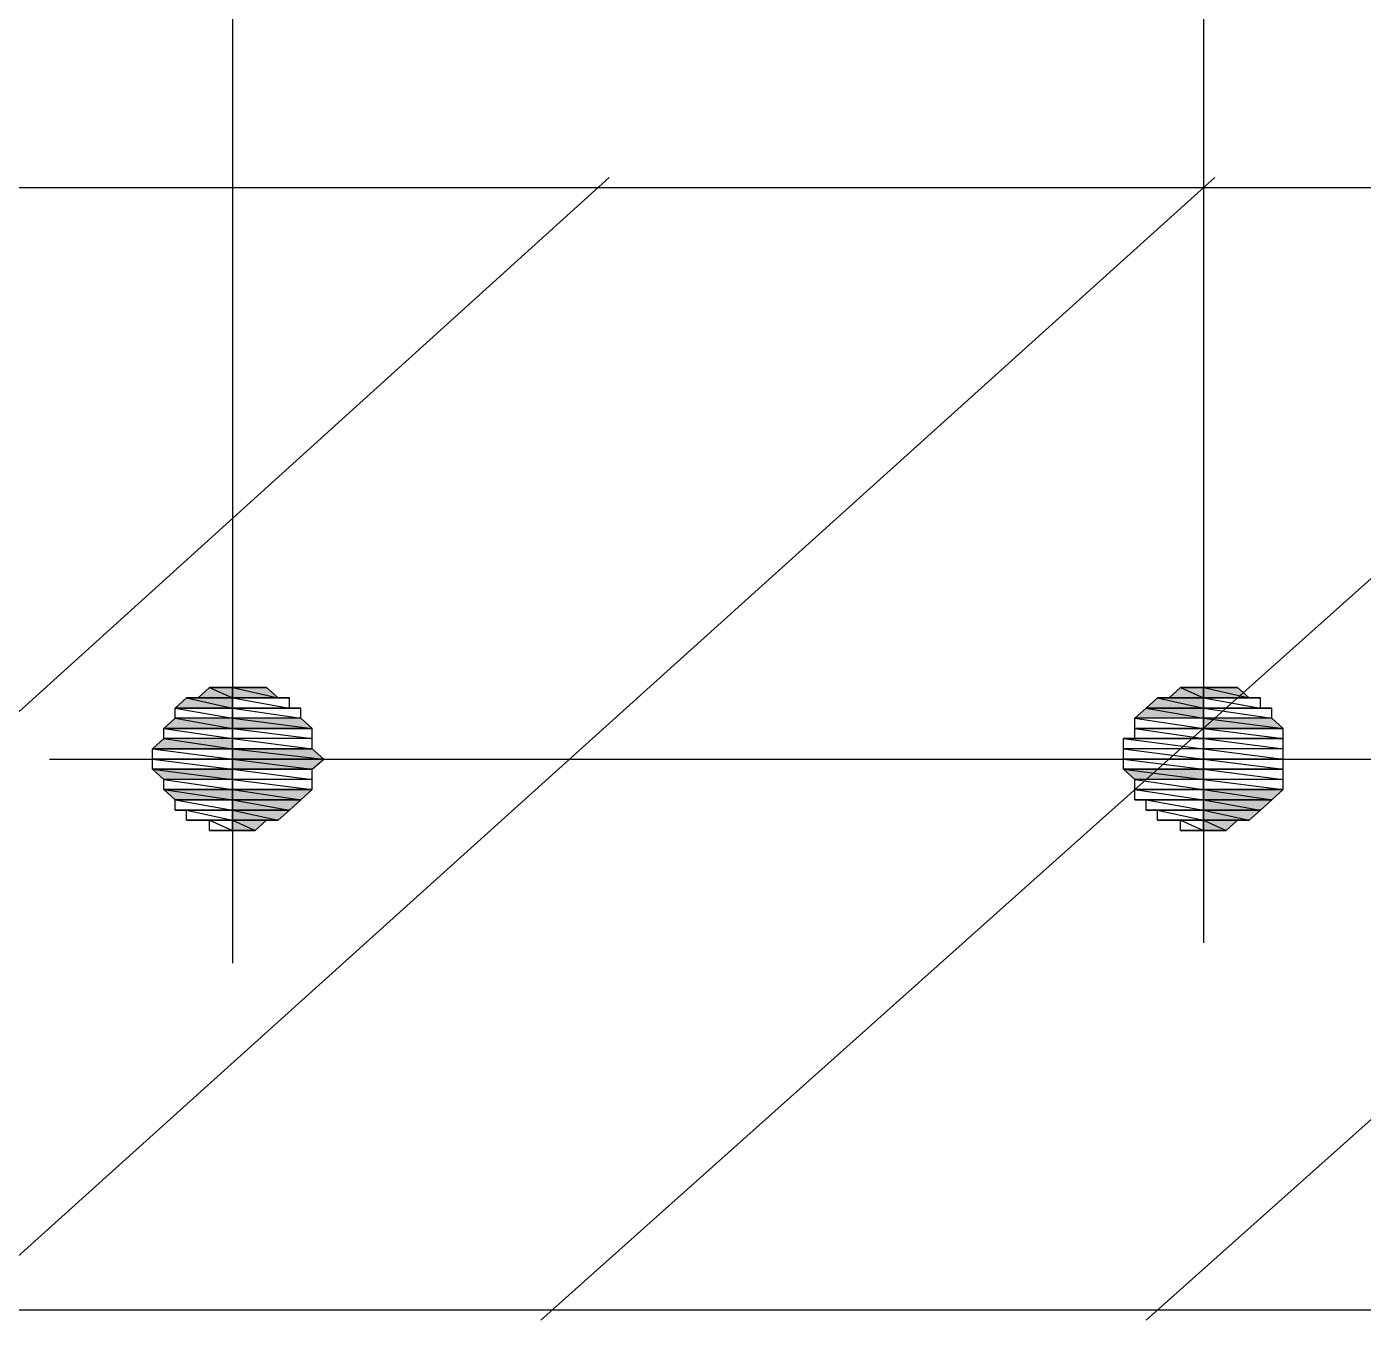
# Model space of a CAD drawing. Header units: millimetres. Extents: x -228 to 366, y -210 to 210.
# Drawn here: x 111.394 to 116.161, y -186.828 to -182.215 of the extents above; entities that cross this region are included whole.
import ezdxf

# ---------------------------------------------------------------- set-up
doc = ezdxf.new("R2010")
doc.units = ezdxf.units.MM

# ---------------------------------------------------------------- blocks, each defined once
blk = doc.blocks.new('0_TCM_4503_AIVD_AD_NOTE_BLOCK-43705034-64042')
at = {"linetype": 'Continuous'}
for points in [[(112.0052, -184.6086), (112.1275, -184.6086), (112.046, -184.5722)], [(112.046, -184.5722), (112.1275, -184.6086), (112.1275, -184.5722)], [(112.1275, -184.5722), (112.2904, -184.6086), (112.2497, -184.5722)], [(112.1275, -184.6086), (112.2904, -184.6086), (112.1275, -184.5722)], [(115.4686, -184.6086), (115.5909, -184.6086), (115.5094, -184.5722)], [(115.5094, -184.5722), (115.5909, -184.6086), (115.5909, -184.5722)], [(115.5909, -184.5722), (115.7538, -184.6086), (115.7131, -184.5722)], [(115.5909, -184.6086), (115.7538, -184.6086), (115.5909, -184.5722)], [(111.9237, -184.645), (112.1275, -184.645), (111.9645, -184.6086)], [(111.9645, -184.6086), (112.0052, -184.6086), (112.1275, -184.6086)], [(111.9645, -184.6086), (112.1275, -184.645), (112.1275, -184.6086)], [(115.3871, -184.645), (115.5909, -184.645), (115.4279, -184.6086)], [(115.4279, -184.6086), (115.4686, -184.6086), (115.5909, -184.6086)], [(115.4279, -184.6086), (115.5909, -184.645), (115.5909, -184.6086)], [(111.883, -184.7177), (112.1275, -184.7177), (111.9237, -184.6814)], [(111.9237, -184.6814), (112.1275, -184.7177), (112.1275, -184.6814)], [(112.1275, -184.6814), (112.4127, -184.7177), (112.3719, -184.6814)], [(112.1275, -184.7177), (112.4127, -184.7177), (112.1275, -184.6814)], [(115.3464, -184.6814), (115.5909, -184.6814), (115.3871, -184.645)], [(115.3871, -184.645), (115.5909, -184.6814), (115.5909, -184.645)], [(115.5909, -184.6814), (115.8761, -184.7177), (115.8353, -184.6814)], [(115.5909, -184.7177), (115.8761, -184.7177), (115.5909, -184.6814)], [(111.8422, -184.7905), (112.1275, -184.7905), (111.883, -184.7541)], [(111.883, -184.7541), (112.1275, -184.7905), (112.1275, -184.7541)], [(112.1275, -184.7905), (112.4534, -184.8269), (112.4127, -184.7905)], [(112.1275, -184.8269), (112.4534, -184.8269), (112.1275, -184.7905)], [(111.8422, -184.8633), (112.1275, -184.8997), (112.1275, -184.8633)], [(111.883, -184.8997), (112.1275, -184.8997), (111.8422, -184.8633)], [(112.1275, -184.8269), (112.4127, -184.8633), (112.4534, -184.8269)], [(112.1275, -184.8633), (112.4127, -184.8633), (112.1275, -184.8269)], [(115.3056, -184.8633), (115.5909, -184.8997), (115.5909, -184.8633)], [(115.3464, -184.8997), (115.5909, -184.8997), (115.3056, -184.8633)], [(111.883, -184.9361), (112.1275, -184.9725), (112.1275, -184.9361)], [(111.9237, -184.9725), (112.1275, -184.9725), (111.883, -184.9361)], [(112.1275, -184.9361), (112.3719, -184.9725), (112.4127, -184.9361)], [(112.1275, -184.9725), (112.3719, -184.9725), (112.1275, -184.9361)], [(115.5909, -184.9361), (115.8353, -184.9725), (115.8761, -184.9361)], [(115.5909, -184.9725), (115.8353, -184.9725), (115.5909, -184.9361)], [(112.1275, -184.9725), (112.3312, -185.0089), (112.3719, -184.9725)], [(112.1275, -185.0089), (112.3312, -185.0089), (112.1275, -184.9725)], [(112.1275, -185.0089), (112.2904, -185.0452), (112.3312, -185.0089)], [(112.1275, -185.0452), (112.2904, -185.0452), (112.1275, -185.0089)], [(115.5909, -184.9725), (115.7946, -185.0089), (115.8353, -184.9725)], [(115.5909, -185.0089), (115.7946, -185.0089), (115.5909, -184.9725)], [(115.5909, -185.0089), (115.7538, -185.0452), (115.7946, -185.0089)], [(115.5909, -185.0452), (115.7538, -185.0452), (115.5909, -185.0089)], [(112.1275, -185.0452), (112.209, -185.0816), (112.2497, -185.0452)], [(112.1275, -185.0816), (112.209, -185.0816), (112.1275, -185.0452)], [(115.5909, -185.0452), (115.6723, -185.0816), (115.7131, -185.0452)], [(115.5909, -185.0816), (115.6723, -185.0816), (115.5909, -185.0452)]]:
    blk.add_hatch(color=7, dxfattribs=at).paths.add_polyline_path(points)
at = {"color": 7, "linetype": 'Continuous'}
for p, q in [((115.5909, -172.0907), (115.5909, -185.4819)), ((112.1275, -172.1271), (112.1275, -185.5547)), ((110.2939, -185.6275), (113.4721, -182.7527)), ((111.1088, -186.8283), (115.6316, -182.7527)), ((113.2276, -186.8283), (117.7911, -182.7527)), ((115.3871, -186.8283), (119.9506, -182.7527)), ((110.2939, -182.7891), (120.9285, -182.7891)), ((112.0052, -184.6086), (112.046, -184.5722)), ((112.1275, -184.5722), (112.046, -184.5722)), ((112.046, -184.5722), (112.0867, -184.5722)), ((112.1275, -184.5722), (112.046, -184.5722)), ((112.046, -184.5722), (112.1275, -184.5722)), ((112.046, -184.5722), (112.1275, -184.5722)), ((112.1275, -184.5722), (112.046, -184.5722)), ((112.1275, -184.5722), (112.046, -184.5722)), ((112.046, -184.5722), (112.1275, -184.6086)), ((112.046, -184.5722), (112.1275, -184.6086)), ((112.1275, -184.5722), (112.0867, -184.5722)), ((112.0867, -184.5722), (112.1275, -184.5722)), ((112.1275, -184.5722), (112.0867, -184.5722)), ((112.0867, -184.5722), (112.1275, -184.5722)), ((112.0867, -184.5722), (112.1275, -184.5722)), ((112.1275, -184.6086), (112.1275, -184.5722)), ((112.1275, -184.5722), (112.1682, -184.5722)), ((112.1682, -184.5722), (112.1275, -184.5722)), ((112.209, -184.5722), (112.1275, -184.5722)), ((112.1275, -184.5722), (112.209, -184.5722)), ((112.1275, -184.5722), (112.209, -184.5722)), ((112.209, -184.5722), (112.1275, -184.5722)), ((112.209, -184.5722), (112.1275, -184.5722)), ((112.1275, -184.5722), (112.209, -184.5722)), ((112.209, -184.5722), (112.1275, -184.5722)), ((112.1275, -184.5722), (112.1682, -184.5722)), ((112.2497, -184.5722), (112.1275, -184.5722)), ((112.1275, -184.5722), (112.2497, -184.5722)), ((112.2497, -184.5722), (112.1275, -184.5722)), ((112.1275, -184.5722), (112.209, -184.5722)), ((112.2497, -184.5722), (112.1275, -184.5722)), ((112.1275, -184.5722), (112.2904, -184.6086)), ((112.1275, -184.5722), (112.2904, -184.6086)), ((112.1275, -184.6086), (112.1275, -184.5722)), ((112.1682, -184.5722), (112.209, -184.5722)), ((112.209, -184.5722), (112.2497, -184.5722)), ((112.2904, -184.6086), (112.2497, -184.5722)), ((115.4686, -184.6086), (115.5094, -184.5722)), ((115.5909, -184.5722), (115.5094, -184.5722)), ((115.5094, -184.5722), (115.5501, -184.5722)), ((115.5909, -184.5722), (115.5094, -184.5722)), ((115.5094, -184.5722), (115.5909, -184.5722)), ((115.5094, -184.5722), (115.5909, -184.5722)), ((115.5909, -184.5722), (115.5094, -184.5722)), ((115.5909, -184.5722), (115.5094, -184.5722)), ((115.5094, -184.5722), (115.5909, -184.6086)), ((115.5094, -184.5722), (115.5909, -184.6086)), ((115.5909, -184.5722), (115.5501, -184.5722)), ((115.5501, -184.5722), (115.5909, -184.5722)), ((115.5909, -184.5722), (115.5501, -184.5722)), ((115.5501, -184.5722), (115.5909, -184.5722)), ((115.5501, -184.5722), (115.5909, -184.5722)), ((115.5909, -184.6086), (115.5909, -184.5722)), ((115.5909, -184.5722), (115.6316, -184.5722)), ((115.6316, -184.5722), (115.5909, -184.5722)), ((115.6723, -184.5722), (115.5909, -184.5722)), ((115.5909, -184.5722), (115.6723, -184.5722)), ((115.5909, -184.5722), (115.6723, -184.5722)), ((115.6723, -184.5722), (115.5909, -184.5722)), ((115.6723, -184.5722), (115.5909, -184.5722)), ((115.5909, -184.5722), (115.6723, -184.5722)), ((115.6723, -184.5722), (115.5909, -184.5722)), ((115.5909, -184.5722), (115.6316, -184.5722)), ((115.7131, -184.5722), (115.5909, -184.5722)), ((115.5909, -184.5722), (115.7131, -184.5722)), ((115.7131, -184.5722), (115.5909, -184.5722)), ((115.5909, -184.5722), (115.6723, -184.5722)), ((115.7131, -184.5722), (115.5909, -184.5722)), ((115.5909, -184.5722), (115.7538, -184.6086)), ((115.5909, -184.5722), (115.7538, -184.6086)), ((115.5909, -184.6086), (115.5909, -184.5722)), ((115.6316, -184.5722), (115.6723, -184.5722)), ((115.6723, -184.5722), (115.7131, -184.5722)), ((115.7538, -184.6086), (115.7131, -184.5722)), ((111.9237, -184.645), (111.9645, -184.6086)), ((112.0052, -184.6086), (111.9645, -184.6086)), ((111.9645, -184.6086), (112.1275, -184.6086)), ((112.1275, -184.6086), (111.9645, -184.6086)), ((111.9645, -184.6086), (112.1275, -184.6086)), ((112.1275, -184.6086), (111.9645, -184.6086)), ((111.9645, -184.6086), (112.1275, -184.6086)), ((112.1275, -184.6086), (111.9645, -184.6086)), ((111.9645, -184.6086), (112.1275, -184.645)), ((111.9645, -184.6086), (112.1275, -184.645)), ((112.1275, -184.6086), (112.0052, -184.6086)), ((112.1275, -184.6086), (112.0052, -184.6086)), ((112.0052, -184.6086), (112.1275, -184.6086)), ((112.1275, -184.6086), (112.0052, -184.6086)), ((112.1275, -184.645), (112.1275, -184.6086)), ((112.2904, -184.6086), (112.1275, -184.6086)), ((112.2904, -184.6086), (112.1275, -184.6086)), ((112.1275, -184.6086), (112.2904, -184.6086)), ((112.1275, -184.6086), (112.2904, -184.6086)), ((112.2904, -184.6086), (112.1275, -184.6086)), ((112.3312, -184.6086), (112.1275, -184.6086)), ((112.1275, -184.6086), (112.3312, -184.6086)), ((112.3312, -184.6086), (112.1275, -184.6086)), ((112.1275, -184.6086), (112.2904, -184.6086)), ((112.3312, -184.6086), (112.1275, -184.6086)), ((112.1275, -184.6086), (112.3312, -184.645)), ((112.1275, -184.6086), (112.3312, -184.645)), ((112.1275, -184.645), (112.1275, -184.6086)), ((112.2904, -184.6086), (112.3312, -184.6086)), ((112.3312, -184.645), (112.3312, -184.6086)), ((115.3871, -184.645), (115.4279, -184.6086)), ((115.4686, -184.6086), (115.4279, -184.6086)), ((115.4279, -184.6086), (115.5909, -184.6086)), ((115.5909, -184.6086), (115.4279, -184.6086)), ((115.4279, -184.6086), (115.5909, -184.6086)), ((115.5909, -184.6086), (115.4279, -184.6086)), ((115.4279, -184.6086), (115.5909, -184.6086)), ((115.5909, -184.6086), (115.4279, -184.6086)), ((115.4279, -184.6086), (115.5909, -184.645)), ((115.4279, -184.6086), (115.5909, -184.645)), ((115.5909, -184.6086), (115.4686, -184.6086)), ((115.5909, -184.6086), (115.4686, -184.6086)), ((115.4686, -184.6086), (115.5909, -184.6086)), ((115.5909, -184.6086), (115.4686, -184.6086)), ((115.5909, -184.645), (115.5909, -184.6086)), ((115.7538, -184.6086), (115.5909, -184.6086)), ((115.7538, -184.6086), (115.5909, -184.6086)), ((115.5909, -184.6086), (115.7538, -184.6086)), ((115.5909, -184.6086), (115.7538, -184.6086)), ((115.7538, -184.6086), (115.5909, -184.6086)), ((115.7946, -184.6086), (115.5909, -184.6086)), ((115.5909, -184.6086), (115.7946, -184.6086)), ((115.7946, -184.6086), (115.5909, -184.6086)), ((115.5909, -184.6086), (115.7538, -184.6086)), ((115.7946, -184.6086), (115.5909, -184.6086)), ((115.5909, -184.6086), (115.7946, -184.645)), ((115.5909, -184.6086), (115.7946, -184.645)), ((115.5909, -184.645), (115.5909, -184.6086)), ((115.7538, -184.6086), (115.7946, -184.6086)), ((115.7946, -184.645), (115.7946, -184.6086)), ((111.883, -184.7177), (111.9237, -184.6814)), ((112.1275, -184.645), (111.9237, -184.645)), ((112.1275, -184.645), (111.9237, -184.645)), ((111.9237, -184.645), (112.1275, -184.645)), ((111.9237, -184.645), (112.1275, -184.645)), ((112.1275, -184.645), (111.9237, -184.645)), ((112.1275, -184.645), (111.9237, -184.645)), ((111.9237, -184.645), (112.1275, -184.6814)), ((111.9237, -184.645), (112.1275, -184.6814)), ((111.9237, -184.6814), (111.9237, -184.645)), ((112.1275, -184.6814), (111.9237, -184.6814)), ((112.1275, -184.6814), (111.9237, -184.6814)), ((111.9237, -184.6814), (112.1275, -184.7177)), ((111.9237, -184.6814), (112.1275, -184.7177)), ((112.1275, -184.6814), (112.1275, -184.645)), ((112.3312, -184.645), (112.1275, -184.645)), ((112.3719, -184.645), (112.1275, -184.645)), ((112.1275, -184.645), (112.3719, -184.645)), ((112.3719, -184.645), (112.1275, -184.645)), ((112.1275, -184.645), (112.3312, -184.645)), ((112.3719, -184.645), (112.1275, -184.645)), ((112.1275, -184.645), (112.3719, -184.6814)), ((112.1275, -184.645), (112.3719, -184.6814)), ((112.1275, -184.6814), (112.1275, -184.645)), ((112.1275, -184.7177), (112.1275, -184.6814)), ((112.3719, -184.6814), (112.1275, -184.6814)), ((112.3719, -184.6814), (112.1275, -184.6814)), ((112.1275, -184.6814), (112.4127, -184.7177)), ((112.1275, -184.6814), (112.4127, -184.7177)), ((112.1275, -184.7177), (112.1275, -184.6814)), ((112.3312, -184.645), (112.3719, -184.645)), ((112.3719, -184.6814), (112.3719, -184.645)), ((112.4127, -184.7177), (112.3719, -184.6814)), ((115.3464, -184.6814), (115.3871, -184.645)), ((115.5909, -184.6814), (115.3464, -184.6814)), ((115.5909, -184.6814), (115.3464, -184.6814)), ((115.3464, -184.6814), (115.5909, -184.7177)), ((115.3464, -184.6814), (115.5909, -184.7177)), ((115.3464, -184.7177), (115.3464, -184.6814)), ((115.5909, -184.645), (115.3871, -184.645)), ((115.5909, -184.645), (115.3871, -184.645)), ((115.3871, -184.645), (115.5909, -184.645)), ((115.3871, -184.645), (115.5909, -184.645)), ((115.5909, -184.645), (115.3871, -184.645)), ((115.5909, -184.645), (115.3871, -184.645)), ((115.3871, -184.645), (115.5909, -184.6814)), ((115.3871, -184.645), (115.5909, -184.6814)), ((115.5909, -184.6814), (115.5909, -184.645)), ((115.7946, -184.645), (115.5909, -184.645)), ((115.8353, -184.645), (115.5909, -184.645)), ((115.5909, -184.645), (115.8353, -184.645)), ((115.8353, -184.645), (115.5909, -184.645)), ((115.5909, -184.645), (115.7946, -184.645)), ((115.8353, -184.645), (115.5909, -184.645)), ((115.5909, -184.645), (115.8353, -184.6814)), ((115.5909, -184.645), (115.8353, -184.6814)), ((115.5909, -184.6814), (115.5909, -184.645)), ((115.5909, -184.7177), (115.5909, -184.6814)), ((115.8353, -184.6814), (115.5909, -184.6814)), ((115.8353, -184.6814), (115.5909, -184.6814)), ((115.5909, -184.6814), (115.8761, -184.7177)), ((115.5909, -184.6814), (115.8761, -184.7177)), ((115.5909, -184.7177), (115.5909, -184.6814)), ((115.7946, -184.645), (115.8353, -184.645)), ((115.8353, -184.6814), (115.8353, -184.645)), ((115.8761, -184.7177), (115.8353, -184.6814)), ((112.1275, -184.7177), (111.883, -184.7177)), ((112.1275, -184.7177), (111.883, -184.7177)), ((111.883, -184.7177), (112.1275, -184.7177)), ((111.883, -184.7177), (112.1275, -184.7177)), ((112.1275, -184.7177), (111.883, -184.7177)), ((112.1275, -184.7177), (111.883, -184.7177)), ((111.883, -184.7177), (112.1275, -184.7541)), ((111.883, -184.7177), (112.1275, -184.7541)), ((111.883, -184.7541), (111.883, -184.7177)), ((112.1275, -184.7541), (112.1275, -184.7177)), ((112.4127, -184.7177), (112.1275, -184.7177)), ((112.4127, -184.7177), (112.1275, -184.7177)), ((112.1275, -184.7177), (112.4127, -184.7177)), ((112.1275, -184.7177), (112.4127, -184.7177)), ((112.4127, -184.7177), (112.1275, -184.7177)), ((112.4127, -184.7177), (112.1275, -184.7177)), ((112.1275, -184.7177), (112.4127, -184.7541)), ((112.1275, -184.7177), (112.4127, -184.7541)), ((112.1275, -184.7541), (112.1275, -184.7177)), ((112.4127, -184.7541), (112.4127, -184.7177)), ((115.5909, -184.7177), (115.3464, -184.7177)), ((115.5909, -184.7177), (115.3464, -184.7177)), ((115.3464, -184.7177), (115.5909, -184.7177)), ((115.3464, -184.7177), (115.5909, -184.7177)), ((115.5909, -184.7177), (115.3464, -184.7177)), ((115.5909, -184.7177), (115.3464, -184.7177)), ((115.3464, -184.7177), (115.5909, -184.7541)), ((115.3464, -184.7177), (115.5909, -184.7541)), ((115.3464, -184.7541), (115.3464, -184.7177)), ((115.5909, -184.7541), (115.5909, -184.7177)), ((115.8761, -184.7177), (115.5909, -184.7177)), ((115.8761, -184.7177), (115.5909, -184.7177)), ((115.5909, -184.7177), (115.8761, -184.7177)), ((115.5909, -184.7177), (115.8761, -184.7177)), ((115.8761, -184.7177), (115.5909, -184.7177)), ((115.8761, -184.7177), (115.5909, -184.7177)), ((115.5909, -184.7177), (115.8761, -184.7541)), ((115.5909, -184.7177), (115.8761, -184.7541)), ((115.5909, -184.7541), (115.5909, -184.7177)), ((115.8761, -184.7541), (115.8761, -184.7177)), ((111.8422, -184.7905), (111.883, -184.7541)), ((112.1275, -184.7541), (111.883, -184.7541)), ((112.1275, -184.7541), (111.883, -184.7541)), ((111.883, -184.7541), (112.1275, -184.7905)), ((111.883, -184.7541), (112.1275, -184.7905)), ((112.1275, -184.7905), (112.1275, -184.7541)), ((112.4127, -184.7541), (112.1275, -184.7541)), ((112.4127, -184.7541), (112.1275, -184.7541)), ((112.1275, -184.7541), (112.4127, -184.7905)), ((112.1275, -184.7541), (112.4127, -184.7905)), ((112.1275, -184.7905), (112.1275, -184.7541)), ((112.4127, -184.7905), (112.4127, -184.7541)), ((115.3464, -184.7541), (115.3056, -184.7541)), ((115.3056, -184.7541), (115.5909, -184.7541)), ((115.5909, -184.7541), (115.3056, -184.7541)), ((115.3056, -184.7541), (115.5909, -184.7905)), ((115.3056, -184.7541), (115.5909, -184.7905)), ((115.3056, -184.7905), (115.3056, -184.7541)), ((115.5909, -184.7541), (115.3464, -184.7541)), ((115.5909, -184.7541), (115.3464, -184.7541)), ((115.3464, -184.7541), (115.5909, -184.7541)), ((115.5909, -184.7541), (115.3464, -184.7541)), ((115.5909, -184.7905), (115.5909, -184.7541)), ((115.8761, -184.7541), (115.5909, -184.7541)), ((115.8761, -184.7541), (115.5909, -184.7541)), ((115.5909, -184.7541), (115.8761, -184.7541)), ((115.5909, -184.7541), (115.8761, -184.7541)), ((115.8761, -184.7541), (115.5909, -184.7541)), ((115.8761, -184.7541), (115.5909, -184.7541)), ((115.5909, -184.7541), (115.8761, -184.7905)), ((115.5909, -184.7541), (115.8761, -184.7905)), ((115.5909, -184.7905), (115.5909, -184.7541)), ((115.8761, -184.7905), (115.8761, -184.7541)), ((112.1275, -184.7905), (111.8422, -184.7905)), ((112.1275, -184.7905), (111.8422, -184.7905)), ((111.8422, -184.7905), (112.1275, -184.7905)), ((111.8422, -184.7905), (112.1275, -184.7905)), ((112.1275, -184.7905), (111.8422, -184.7905)), ((112.1275, -184.7905), (111.8422, -184.7905)), ((111.8422, -184.7905), (112.1275, -184.8269)), ((111.8422, -184.7905), (112.1275, -184.8269)), ((111.8422, -184.8269), (111.8422, -184.7905)), ((112.1275, -184.8269), (112.1275, -184.7905)), ((112.4127, -184.7905), (112.1275, -184.7905)), ((112.4127, -184.7905), (112.1275, -184.7905)), ((112.1275, -184.7905), (112.4127, -184.7905)), ((112.1275, -184.7905), (112.4127, -184.7905)), ((112.4127, -184.7905), (112.1275, -184.7905)), ((112.4127, -184.7905), (112.1275, -184.7905)), ((112.1275, -184.7905), (112.4534, -184.8269)), ((112.1275, -184.7905), (112.4534, -184.8269)), ((112.1275, -184.8269), (112.1275, -184.7905)), ((112.4534, -184.8269), (112.4127, -184.7905)), ((115.5909, -184.7905), (115.3056, -184.7905)), ((115.5909, -184.7905), (115.3056, -184.7905)), ((115.3056, -184.7905), (115.5909, -184.8269)), ((115.3056, -184.7905), (115.5909, -184.8269)), ((115.3056, -184.8269), (115.3056, -184.7905)), ((115.5909, -184.8269), (115.5909, -184.7905)), ((115.8761, -184.7905), (115.5909, -184.7905)), ((115.8761, -184.7905), (115.5909, -184.7905)), ((115.5909, -184.7905), (115.8761, -184.8269)), ((115.5909, -184.7905), (115.8761, -184.8269)), ((115.5909, -184.8269), (115.5909, -184.7905)), ((115.8761, -184.8269), (115.8761, -184.7905)), ((111.4755, -184.8269), (119.7062, -184.8269)), ((112.1275, -184.8269), (111.8422, -184.8269)), ((112.1275, -184.8269), (111.8422, -184.8269)), ((111.8422, -184.8269), (112.1275, -184.8633)), ((111.8422, -184.8269), (112.1275, -184.8633)), ((111.8422, -184.8633), (111.8422, -184.8269)), ((112.1275, -184.8633), (111.8422, -184.8633)), ((112.1275, -184.8633), (111.8422, -184.8633)), ((111.8422, -184.8633), (112.1275, -184.8633)), ((111.8422, -184.8633), (112.1275, -184.8633)), ((112.1275, -184.8633), (111.8422, -184.8633)), ((112.1275, -184.8633), (111.8422, -184.8633)), ((111.8422, -184.8633), (112.1275, -184.8997)), ((111.8422, -184.8633), (112.1275, -184.8997)), ((111.883, -184.8997), (111.8422, -184.8633)), ((112.1275, -184.8633), (112.1275, -184.8269)), ((112.4534, -184.8269), (112.1275, -184.8269)), ((112.4534, -184.8269), (112.1275, -184.8269)), ((112.1275, -184.8269), (112.4127, -184.8633)), ((112.1275, -184.8269), (112.4127, -184.8633)), ((112.1275, -184.8633), (112.1275, -184.8269)), ((112.1275, -184.8997), (112.1275, -184.8633)), ((112.4127, -184.8633), (112.1275, -184.8633)), ((112.4127, -184.8633), (112.1275, -184.8633)), ((112.1275, -184.8633), (112.4127, -184.8633)), ((112.1275, -184.8633), (112.4127, -184.8633)), ((112.4127, -184.8633), (112.1275, -184.8633)), ((112.4127, -184.8633), (112.1275, -184.8633)), ((112.1275, -184.8633), (112.4127, -184.8997)), ((112.1275, -184.8633), (112.4127, -184.8997)), ((112.1275, -184.8997), (112.1275, -184.8633)), ((112.4127, -184.8633), (112.4534, -184.8269)), ((112.4127, -184.8997), (112.4127, -184.8633)), ((115.5909, -184.8269), (115.3056, -184.8269)), ((115.5909, -184.8269), (115.3056, -184.8269)), ((115.3056, -184.8269), (115.5909, -184.8633)), ((115.3056, -184.8269), (115.5909, -184.8633)), ((115.3056, -184.8633), (115.3056, -184.8269)), ((115.5909, -184.8633), (115.3056, -184.8633)), ((115.5909, -184.8633), (115.3056, -184.8633)), ((115.3056, -184.8633), (115.5909, -184.8633)), ((115.3056, -184.8633), (115.5909, -184.8633)), ((115.5909, -184.8633), (115.3056, -184.8633)), ((115.5909, -184.8633), (115.3056, -184.8633)), ((115.3056, -184.8633), (115.5909, -184.8997)), ((115.3056, -184.8633), (115.5909, -184.8997)), ((115.3464, -184.8997), (115.3056, -184.8633)), ((115.5909, -184.8633), (115.5909, -184.8269)), ((115.8761, -184.8269), (115.5909, -184.8269)), ((115.8761, -184.8269), (115.5909, -184.8269)), ((115.5909, -184.8269), (115.8761, -184.8633)), ((115.5909, -184.8269), (115.8761, -184.8633)), ((115.5909, -184.8633), (115.5909, -184.8269)), ((115.5909, -184.8997), (115.5909, -184.8633)), ((115.8761, -184.8633), (115.5909, -184.8633)), ((115.8761, -184.8633), (115.5909, -184.8633)), ((115.5909, -184.8633), (115.8761, -184.8633)), ((115.5909, -184.8633), (115.8761, -184.8633)), ((115.8761, -184.8633), (115.5909, -184.8633)), ((115.8761, -184.8633), (115.5909, -184.8633)), ((115.5909, -184.8633), (115.8761, -184.8997)), ((115.5909, -184.8633), (115.8761, -184.8997)), ((115.5909, -184.8997), (115.5909, -184.8633)), ((115.8761, -184.8633), (115.8761, -184.8269)), ((115.8761, -184.8997), (115.8761, -184.8633)), ((112.1275, -184.8997), (111.883, -184.8997)), ((112.1275, -184.8997), (111.883, -184.8997)), ((111.883, -184.8997), (112.1275, -184.9361)), ((111.883, -184.8997), (112.1275, -184.9361)), ((111.883, -184.9361), (111.883, -184.8997)), ((112.1275, -184.9361), (112.1275, -184.8997)), ((112.4127, -184.8997), (112.1275, -184.8997)), ((112.4127, -184.8997), (112.1275, -184.8997)), ((112.1275, -184.8997), (112.4127, -184.9361)), ((112.1275, -184.8997), (112.4127, -184.9361)), ((112.1275, -184.9361), (112.1275, -184.8997)), ((112.4127, -184.9361), (112.4127, -184.8997)), ((115.5909, -184.8997), (115.3464, -184.8997)), ((115.5909, -184.8997), (115.3464, -184.8997)), ((115.3464, -184.8997), (115.5909, -184.9361)), ((115.3464, -184.8997), (115.5909, -184.9361)), ((115.3464, -184.9361), (115.3464, -184.8997)), ((115.5909, -184.9361), (115.5909, -184.8997)), ((115.8761, -184.8997), (115.5909, -184.8997)), ((115.8761, -184.8997), (115.5909, -184.8997)), ((115.5909, -184.8997), (115.8761, -184.9361)), ((115.5909, -184.8997), (115.8761, -184.9361)), ((115.5909, -184.9361), (115.5909, -184.8997)), ((115.8761, -184.9361), (115.8761, -184.8997)), ((112.1275, -184.9361), (111.883, -184.9361)), ((112.1275, -184.9361), (111.883, -184.9361)), ((111.883, -184.9361), (112.1275, -184.9361)), ((111.883, -184.9361), (112.1275, -184.9361)), ((112.1275, -184.9361), (111.883, -184.9361)), ((112.1275, -184.9361), (111.883, -184.9361)), ((111.883, -184.9361), (112.1275, -184.9725)), ((111.883, -184.9361), (112.1275, -184.9725)), ((111.9237, -184.9725), (111.883, -184.9361)), ((112.1275, -184.9725), (112.1275, -184.9361)), ((112.4127, -184.9361), (112.1275, -184.9361)), ((112.4127, -184.9361), (112.1275, -184.9361)), ((112.1275, -184.9361), (112.4127, -184.9361)), ((112.1275, -184.9361), (112.4127, -184.9361)), ((112.4127, -184.9361), (112.1275, -184.9361)), ((112.4127, -184.9361), (112.1275, -184.9361)), ((112.1275, -184.9361), (112.3719, -184.9725)), ((112.1275, -184.9361), (112.3719, -184.9725)), ((112.1275, -184.9725), (112.1275, -184.9361)), ((112.3719, -184.9725), (112.4127, -184.9361)), ((115.5909, -184.9361), (115.3464, -184.9361)), ((115.5909, -184.9361), (115.3464, -184.9361)), ((115.3464, -184.9361), (115.5909, -184.9361)), ((115.3464, -184.9361), (115.5909, -184.9361)), ((115.5909, -184.9361), (115.3464, -184.9361)), ((115.5909, -184.9361), (115.3464, -184.9361)), ((115.3464, -184.9361), (115.5909, -184.9725)), ((115.3464, -184.9361), (115.5909, -184.9725)), ((115.3464, -184.9725), (115.3464, -184.9361)), ((115.5909, -184.9725), (115.5909, -184.9361)), ((115.8761, -184.9361), (115.5909, -184.9361)), ((115.8761, -184.9361), (115.5909, -184.9361)), ((115.5909, -184.9361), (115.8761, -184.9361)), ((115.5909, -184.9361), (115.8761, -184.9361)), ((115.8761, -184.9361), (115.5909, -184.9361)), ((115.8761, -184.9361), (115.5909, -184.9361)), ((115.5909, -184.9361), (115.8353, -184.9725)), ((115.5909, -184.9361), (115.8353, -184.9725)), ((115.5909, -184.9725), (115.5909, -184.9361)), ((115.8353, -184.9725), (115.8761, -184.9361)), ((112.1275, -184.9725), (111.9237, -184.9725)), ((112.1275, -184.9725), (111.9237, -184.9725)), ((111.9237, -184.9725), (112.1275, -184.9725)), ((111.9237, -184.9725), (112.1275, -184.9725)), ((112.1275, -184.9725), (111.9237, -184.9725)), ((112.1275, -184.9725), (111.9237, -184.9725)), ((111.9237, -184.9725), (112.1275, -185.0089)), ((111.9237, -184.9725), (112.1275, -185.0089)), ((111.9237, -185.0089), (111.9237, -184.9725)), ((112.1275, -185.0089), (111.9237, -185.0089)), ((112.1275, -185.0089), (111.9237, -185.0089)), ((111.9237, -185.0089), (111.9645, -185.0089)), ((111.9237, -185.0089), (112.1275, -185.0089)), ((112.1275, -185.0089), (111.9237, -185.0089)), ((111.9645, -185.0089), (112.1275, -185.0089)), ((112.1275, -185.0089), (111.9645, -185.0089)), ((111.9645, -185.0089), (112.1275, -185.0452)), ((111.9645, -185.0089), (112.1275, -185.0452)), ((111.9645, -185.0452), (111.9645, -185.0089)), ((112.1275, -185.0089), (112.1275, -184.9725)), ((112.3719, -184.9725), (112.1275, -184.9725)), ((112.3719, -184.9725), (112.1275, -184.9725)), ((112.1275, -184.9725), (112.3719, -184.9725)), ((112.1275, -184.9725), (112.3719, -184.9725)), ((112.3719, -184.9725), (112.1275, -184.9725)), ((112.3719, -184.9725), (112.1275, -184.9725)), ((112.1275, -184.9725), (112.3312, -185.0089)), ((112.1275, -184.9725), (112.3312, -185.0089)), ((112.1275, -185.0089), (112.1275, -184.9725)), ((112.1275, -185.0452), (112.1275, -185.0089)), ((112.3312, -185.0089), (112.1275, -185.0089)), ((112.3312, -185.0089), (112.1275, -185.0089)), ((112.1275, -185.0089), (112.3312, -185.0089)), ((112.1275, -185.0089), (112.3312, -185.0089)), ((112.3312, -185.0089), (112.1275, -185.0089)), ((112.3312, -185.0089), (112.1275, -185.0089)), ((112.1275, -185.0089), (112.2904, -185.0452)), ((112.1275, -185.0089), (112.2904, -185.0452)), ((112.1275, -185.0452), (112.1275, -185.0089)), ((112.2904, -185.0452), (112.3312, -185.0089)), ((112.3312, -185.0089), (112.3719, -184.9725)), ((115.5909, -184.9725), (115.3464, -184.9725)), ((115.5909, -184.9725), (115.3464, -184.9725)), ((115.3464, -184.9725), (115.3871, -184.9725)), ((115.3464, -184.9725), (115.5909, -184.9725)), ((115.5909, -184.9725), (115.3464, -184.9725)), ((115.3871, -184.9725), (115.5909, -184.9725)), ((115.5909, -184.9725), (115.3871, -184.9725)), ((115.3871, -184.9725), (115.5909, -185.0089)), ((115.3871, -184.9725), (115.5909, -185.0089)), ((115.3871, -185.0089), (115.3871, -184.9725)), ((115.5909, -185.0089), (115.3871, -185.0089)), ((115.5909, -185.0089), (115.3871, -185.0089)), ((115.3871, -185.0089), (115.4279, -185.0089)), ((115.3871, -185.0089), (115.5909, -185.0089)), ((115.5909, -185.0089), (115.3871, -185.0089)), ((115.4279, -185.0089), (115.5909, -185.0089)), ((115.5909, -185.0089), (115.4279, -185.0089)), ((115.4279, -185.0089), (115.5909, -185.0452)), ((115.4279, -185.0089), (115.5909, -185.0452)), ((115.4279, -185.0452), (115.4279, -185.0089)), ((115.5909, -185.0089), (115.5909, -184.9725)), ((115.8353, -184.9725), (115.5909, -184.9725)), ((115.8353, -184.9725), (115.5909, -184.9725)), ((115.5909, -184.9725), (115.8353, -184.9725)), ((115.5909, -184.9725), (115.8353, -184.9725)), ((115.8353, -184.9725), (115.5909, -184.9725)), ((115.8353, -184.9725), (115.5909, -184.9725)), ((115.5909, -184.9725), (115.7946, -185.0089)), ((115.5909, -184.9725), (115.7946, -185.0089)), ((115.5909, -185.0089), (115.5909, -184.9725)), ((115.5909, -185.0452), (115.5909, -185.0089)), ((115.7946, -185.0089), (115.5909, -185.0089)), ((115.7946, -185.0089), (115.5909, -185.0089)), ((115.5909, -185.0089), (115.7946, -185.0089)), ((115.5909, -185.0089), (115.7946, -185.0089)), ((115.7946, -185.0089), (115.5909, -185.0089)), ((115.7946, -185.0089), (115.5909, -185.0089)), ((115.5909, -185.0089), (115.7538, -185.0452)), ((115.5909, -185.0089), (115.7538, -185.0452)), ((115.5909, -185.0452), (115.5909, -185.0089)), ((115.7538, -185.0452), (115.7946, -185.0089)), ((115.7946, -185.0089), (115.8353, -184.9725)), ((112.1275, -185.0452), (111.9645, -185.0452)), ((112.1275, -185.0452), (111.9645, -185.0452)), ((111.9645, -185.0452), (112.0052, -185.0452)), ((111.9645, -185.0452), (112.1275, -185.0452)), ((112.1275, -185.0452), (111.9645, -185.0452)), ((112.0052, -185.0452), (112.1275, -185.0452)), ((112.1275, -185.0452), (112.0052, -185.0452)), ((112.0052, -185.0452), (112.1275, -185.0452)), ((112.0052, -185.0452), (112.1275, -185.0452)), ((112.046, -185.0452), (112.0052, -185.0452)), ((112.1275, -185.0452), (112.046, -185.0452)), ((112.1275, -185.0452), (112.046, -185.0452)), ((112.046, -185.0452), (112.1275, -185.0816)), ((112.046, -185.0452), (112.1275, -185.0816)), ((112.046, -185.0816), (112.046, -185.0452)), ((112.1275, -185.0816), (112.1275, -185.0452)), ((112.2904, -185.0452), (112.1275, -185.0452)), ((112.2904, -185.0452), (112.1275, -185.0452)), ((112.1275, -185.0452), (112.2904, -185.0452)), ((112.1275, -185.0452), (112.2904, -185.0452)), ((112.2904, -185.0452), (112.1275, -185.0452)), ((112.2497, -185.0452), (112.1275, -185.0452)), ((112.1275, -185.0452), (112.2497, -185.0452)), ((112.2497, -185.0452), (112.1275, -185.0452)), ((112.1275, -185.0452), (112.2904, -185.0452)), ((112.2497, -185.0452), (112.1275, -185.0452)), ((112.1275, -185.0452), (112.209, -185.0816)), ((112.1275, -185.0452), (112.209, -185.0816)), ((112.1275, -185.0816), (112.1275, -185.0452)), ((112.209, -185.0816), (112.2497, -185.0452)), ((112.2904, -185.0452), (112.2497, -185.0452)), ((115.5909, -185.0452), (115.4279, -185.0452)), ((115.5909, -185.0452), (115.4279, -185.0452)), ((115.4279, -185.0452), (115.4686, -185.0452)), ((115.4279, -185.0452), (115.5909, -185.0452)), ((115.5909, -185.0452), (115.4279, -185.0452)), ((115.4686, -185.0452), (115.5909, -185.0452)), ((115.5909, -185.0452), (115.4686, -185.0452)), ((115.4686, -185.0452), (115.5909, -185.0452)), ((115.4686, -185.0452), (115.5909, -185.0452)), ((115.5094, -185.0452), (115.4686, -185.0452)), ((115.5909, -185.0452), (115.5094, -185.0452)), ((115.5909, -185.0452), (115.5094, -185.0452)), ((115.5094, -185.0452), (115.5909, -185.0816)), ((115.5094, -185.0452), (115.5909, -185.0816)), ((115.5094, -185.0816), (115.5094, -185.0452)), ((115.5909, -185.0816), (115.5909, -185.0452)), ((115.7538, -185.0452), (115.5909, -185.0452)), ((115.7538, -185.0452), (115.5909, -185.0452)), ((115.5909, -185.0452), (115.7538, -185.0452)), ((115.5909, -185.0452), (115.7538, -185.0452)), ((115.7538, -185.0452), (115.5909, -185.0452)), ((115.7131, -185.0452), (115.5909, -185.0452)), ((115.5909, -185.0452), (115.7131, -185.0452)), ((115.7131, -185.0452), (115.5909, -185.0452)), ((115.5909, -185.0452), (115.7538, -185.0452)), ((115.7131, -185.0452), (115.5909, -185.0452)), ((115.5909, -185.0452), (115.6723, -185.0816)), ((115.5909, -185.0452), (115.6723, -185.0816)), ((115.5909, -185.0816), (115.5909, -185.0452)), ((115.6723, -185.0816), (115.7131, -185.0452)), ((115.7538, -185.0452), (115.7131, -185.0452)), ((112.1275, -185.0816), (112.046, -185.0816)), ((112.1275, -185.0816), (112.046, -185.0816)), ((112.046, -185.0816), (112.0867, -185.0816)), ((112.046, -185.0816), (112.1275, -185.0816)), ((112.1275, -185.0816), (112.046, -185.0816)), ((112.0867, -185.0816), (112.1275, -185.0816)), ((112.1275, -185.0816), (112.0867, -185.0816)), ((112.0867, -185.0816), (112.1275, -185.0816)), ((112.1275, -185.0816), (112.0867, -185.0816)), ((112.0867, -185.0816), (112.1275, -185.0816)), ((112.209, -185.0816), (112.1275, -185.0816)), ((112.209, -185.0816), (112.1275, -185.0816)), ((112.1275, -185.0816), (112.209, -185.0816)), ((112.1275, -185.0816), (112.209, -185.0816)), ((112.209, -185.0816), (112.1275, -185.0816)), ((112.1682, -185.0816), (112.1275, -185.0816)), ((112.1275, -185.0816), (112.1682, -185.0816)), ((112.1682, -185.0816), (112.1275, -185.0816)), ((112.1275, -185.0816), (112.1682, -185.0816)), ((112.1275, -185.0816), (112.1682, -185.0816)), ((112.1682, -185.0816), (112.1275, -185.0816)), ((112.1682, -185.0816), (112.1275, -185.0816)), ((112.1275, -185.0816), (112.1682, -185.0816)), ((112.1682, -185.0816), (112.1275, -185.0816)), ((112.1275, -185.0816), (112.209, -185.0816)), ((112.209, -185.0816), (112.1682, -185.0816)), ((115.5909, -185.0816), (115.5094, -185.0816)), ((115.5909, -185.0816), (115.5094, -185.0816)), ((115.5094, -185.0816), (115.5501, -185.0816)), ((115.5094, -185.0816), (115.5909, -185.0816)), ((115.5909, -185.0816), (115.5094, -185.0816)), ((115.5501, -185.0816), (115.5909, -185.0816)), ((115.5909, -185.0816), (115.5501, -185.0816)), ((115.5501, -185.0816), (115.5909, -185.0816)), ((115.5909, -185.0816), (115.5501, -185.0816)), ((115.5501, -185.0816), (115.5909, -185.0816)), ((115.6723, -185.0816), (115.5909, -185.0816)), ((115.6723, -185.0816), (115.5909, -185.0816)), ((115.5909, -185.0816), (115.6723, -185.0816)), ((115.5909, -185.0816), (115.6723, -185.0816)), ((115.6723, -185.0816), (115.5909, -185.0816)), ((115.5909, -185.0816), (115.6316, -185.0816)), ((115.6316, -185.0816), (115.5909, -185.0816)), ((115.6316, -185.0816), (115.5909, -185.0816)), ((115.5909, -185.0816), (115.6316, -185.0816)), ((115.6316, -185.0816), (115.5909, -185.0816)), ((115.5909, -185.0816), (115.6723, -185.0816)), ((115.6723, -185.0816), (115.6316, -185.0816)), ((120.9285, -186.7919), (110.2939, -186.7919))]:
    blk.add_line(p, q, dxfattribs=at)

msp = doc.modelspace()

# ---------------------------------------------------------------- block references
msp.add_blockref('0_TCM_4503_AIVD_AD_NOTE_BLOCK-43705034-64042', (0, 0))

doc.saveas('drawing.dxf')
